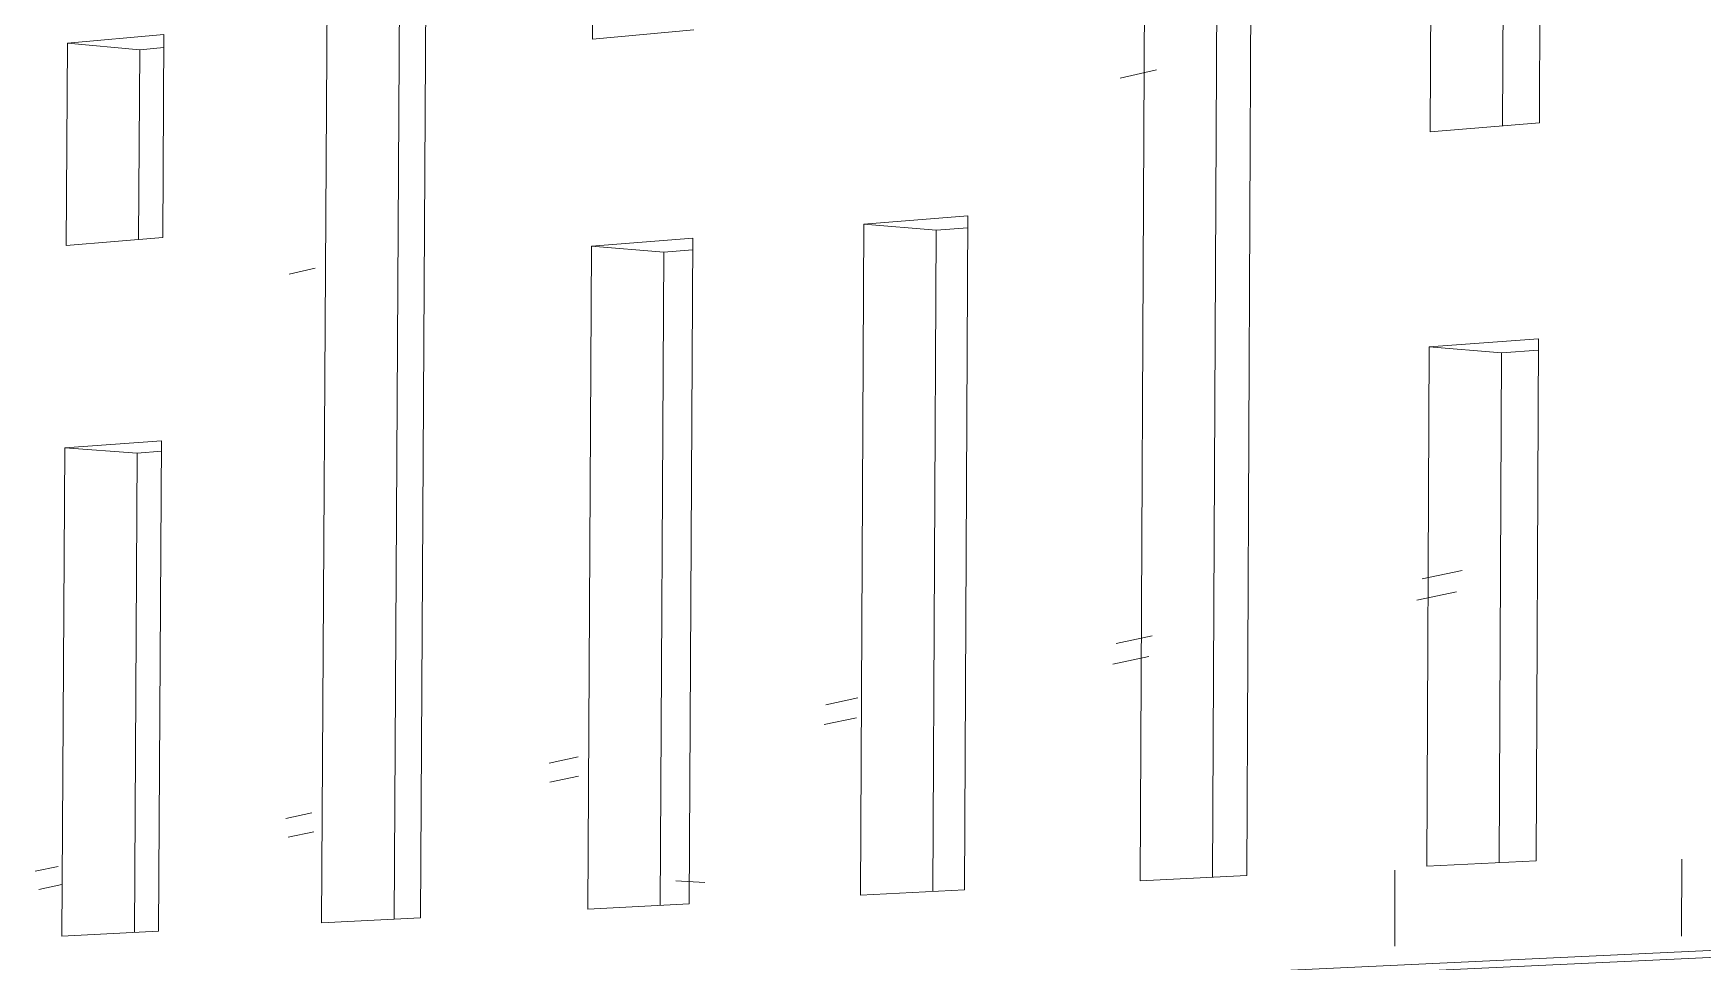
# Model space of a CAD drawing. Header units: metres. Extents: x -144 to 1000, y -717 to 29.
# Drawn here: x 10.732 to 11.763, y -563.465 to -562.892 of the extents above; entities that cross this region are included whole.
import ezdxf

# ---------------------------------------------------------------- set-up
doc = ezdxf.new("R2010")
doc.units = ezdxf.units.M
for name, color, linetype, lineweight in [('A-FLOR', 2, 'Continuous', 9), ('A-WALL', 4, 'Continuous', 9), ('S-COLS', 7, 'Continuous', 9)]:
    doc.layers.add(name, color=color, linetype=linetype, lineweight=lineweight)

msp = doc.modelspace()

# ---------------------------------------------------------------- linework, layer by layer
at = {"layer": 'A-FLOR', "lineweight": 9}
msp.add_line((11.1288, -563.4154), (11.1468, -563.4163), dxfattribs=at)
at = {"layer": 'A-WALL', "lineweight": 9}
for p, q in [((11.4881, -561.9388), (11.4812, -563.412)), ((11.4154, -563.4154), (11.4224, -561.9491)), ((11.467, -561.9565), (11.4601, -563.4131)), ((10.9794, -562.0186), (10.9713, -563.4381)), ((10.9102, -563.4412), (10.9184, -562.0281)), ((10.963, -562.035), (10.9549, -563.4389)), ((11.0774, -562.8958), (11.0781, -562.768)), ((11.5944, -562.953), (11.595, -562.8202)), ((11.6624, -562.814), (11.6619, -562.9474)), ((11.6396, -562.8248), (11.639, -562.9493)), ((10.7533, -562.8984), (10.8129, -562.8929)), ((10.8129, -562.8929), (10.8121, -563.0182)), ((11.14, -562.8901), (11.0774, -562.8958)), ((10.7525, -563.0232), (10.7533, -562.8984)), ((10.7533, -562.8984), (10.7979, -562.9024)), ((10.7979, -562.9024), (10.7972, -563.0195)), ((10.8128, -562.901), (10.7979, -562.9024)), ((11.4254, -562.9147), (11.4031, -562.9199)), ((11.6619, -562.9474), (11.5944, -562.953)), ((11.2449, -563.01), (11.3091, -563.0048)), ((11.3091, -563.0048), (11.307, -563.4209)), ((10.8121, -563.0182), (10.7525, -563.0232)), ((11.0767, -563.0237), (11.1393, -563.0186)), ((11.1393, -563.0186), (11.1371, -563.4296)), ((11.2428, -563.4242), (11.2449, -563.01)), ((11.2449, -563.01), (11.2896, -563.0138)), ((11.2896, -563.0138), (11.2875, -563.4219)), ((11.309, -563.0122), (11.2896, -563.0138)), ((11.0744, -563.4328), (11.0767, -563.0237)), ((11.0767, -563.0237), (11.1214, -563.0274)), ((11.1214, -563.0274), (11.1192, -563.4305)), ((11.1392, -563.0259), (11.1214, -563.0274)), ((10.9062, -563.0371), (10.8902, -563.0408)), ((11.5938, -563.0858), (11.6613, -563.0808)), ((11.6613, -563.0808), (11.6599, -563.4029)), ((11.5924, -563.4063), (11.5938, -563.0858)), ((11.5938, -563.0858), (11.6384, -563.0894)), ((11.6384, -563.0894), (11.637, -563.404)), ((11.6612, -563.0878), (11.6384, -563.0894)), ((10.7498, -563.4494), (10.7517, -563.1481)), ((10.7517, -563.1481), (10.8113, -563.1437)), ((10.7517, -563.1481), (10.7964, -563.1513)), ((10.7964, -563.1513), (10.7946, -563.4471)), ((10.8113, -563.1502), (10.7964, -563.1513)), ((10.8113, -563.1437), (10.8095, -563.4464)), ((11.5894, -563.229), (11.6142, -563.2238)), ((11.6107, -563.237), (11.5861, -563.2421)), ((11.4006, -563.2688), (11.4229, -563.2641)), ((11.4207, -563.2768), (11.3986, -563.2815)), ((11.2213, -563.3066), (11.2412, -563.3024)), ((11.2403, -563.3147), (11.2204, -563.3189)), ((11.0507, -563.3426), (11.0686, -563.3388)), ((10.699, -563.5083), (13.8843, -563.359)), ((11.0687, -563.3507), (11.051, -563.3544)), ((13.8759, -563.3645), (10.7647, -563.5093)), ((10.8882, -563.3768), (10.9042, -563.3734)), ((10.9054, -563.385), (10.8896, -563.3883)), ((10.7334, -563.4094), (10.7476, -563.4064)), ((11.6599, -563.4029), (11.5924, -563.4063)), ((10.7498, -563.4176), (10.7356, -563.4206)), ((11.307, -563.4209), (11.2428, -563.4242)), ((11.4812, -563.412), (11.4154, -563.4154)), ((11.1371, -563.4296), (11.0744, -563.4328)), ((10.9713, -563.4381), (10.9102, -563.4412)), ((10.8095, -563.4464), (10.7498, -563.4494))]:
    msp.add_line(p, q, dxfattribs=at)
at = {"layer": 'S-COLS', "lineweight": 9}
for p, q in [((11.5725, -563.4557), (11.5727, -563.4088)), ((11.7498, -563.402), (11.7496, -563.4495))]:
    msp.add_line(p, q, dxfattribs=at)

doc.saveas('drawing.dxf')
